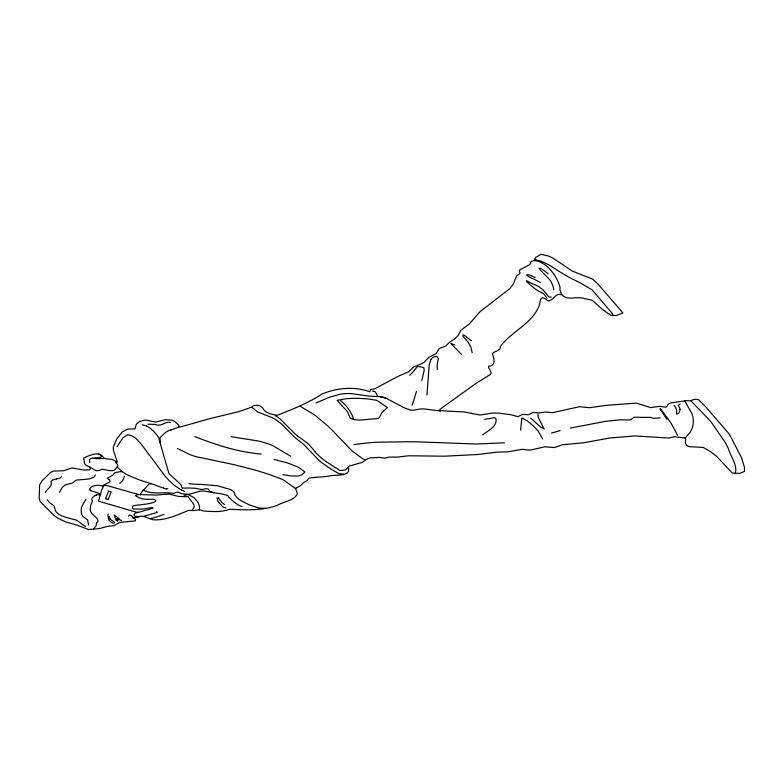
<?xml version="1.0" encoding="UTF-8"?>
<svg xmlns="http://www.w3.org/2000/svg" width="784" height="784" viewBox="0 0 784 784"><rect width="100%" height="100%" fill="white"/><g stroke="black" fill="none" stroke-linecap="round" stroke-linejoin="round"><path stroke-width="1.18" d="M416.451 391.383L412.247 405.259M353.349 419.499L352.839 416.559L350.36 411.776A126.342 78.302 10.4 0 0 349.243 410.012L347.665 407.758A43.179 26.764 10.4 0 0 345.734 405.436L340.56 400.536M426.957 395.028L429.23 364.844L430.975 359.209M88.592 525.006L87.72 520.311A7.664 4.753 10.4 0 0 86.642 519.126L83.114 516.646A6.35 3.93 10.4 0 1 82.33 515.764L81.428 513.324A36.103 22.373 10.4 0 1 81.497 507.807A29.959 18.571 10.4 0 1 81.967 506.141L85.907 499.3M133.995 517.891L136.798 517.097A8.271 5.125 10.4 0 0 138.033 516.97C143.129 514.373 147.206 518.449 151.949 519.302A1.764 1.098 10.4 0 0 153.635 519.831C165.581 520.439 176.371 515.372 187.102 510.982A11.045 6.84 10.4 0 1 189.463 510.306C194.197 511.57 198.832 508.463 203.213 510.972C211.974 511.54 220.99 512.501 229.506 509.247C244.98 509.943 260.935 510.913 276.252 505.719A4.253 2.636 10.4 0 0 277.83 504.965C284.102 501.535 294.274 500.711 297.538 493.606C294.049 485.286 296.362 489.618 301.438 484.777A109.495 67.865 10.4 0 0 303.408 482.777L307.367 480.337L308.769 478.26C315.393 476.868 322.018 477.309 328.947 476.094C334.258 474.467 352.212 477.27 348.135 467.127A3.195 1.98 10.4 0 1 348.919 466.225L362.492 462.256L365.53 459.669L369.832 457.934L379.505 457.376L384.67 458.189L389.217 457.082L397.155 457.101L408.621 455.798L444.851 456.19L478.201 454.475L497.183 452.103L507.709 451.868L521.958 449.32L530.141 450.143L544.802 446.792L554.298 447.566L562.471 444.773L584.119 442.695L609.776 438.001L634.903 435.924L668.879 438.06L673.868 436.727L684.755 437.942L685.569 438.922L685.304 442.891L686.402 445.263L689.224 446.684L703.179 447.429L710.255 451.457L716.478 456.229L732.354 473.105L739.684 473.418L744.408 471.468L744.535 467.636L741.429 457.405L729.277 434.101L705.257 406.337L698.358 399.507L694.702 399.33L689.655 400.918L686.676 400.634L670.594 402.956L668.184 404.093L666.89 406.651L665.185 407.17L660.099 406.337L650.72 407.602L636.304 403.113L612.51 404.877A113.896 70.589 10.4 0 0 602.19 405.926L589.509 407.719L579.552 406.7L552.593 412.658L545.409 412.002L539.627 412.943L533.032 412.453L528.524 414.746L522.526 414.364L517.881 416.657L511.237 414.805L498.487 413.08L491.764 413.148L480.082 415.03L464.197 411.963L439.373 410.659L440.226 409.111L476.603 382.964L490.49 374.399L491.176 372.684L488.471 367.157L488.706 366.197C496.595 365.716 493.842 358.415 492.372 353.623C494.871 350.742 500.398 351.212 500.564 346.293C511.962 330.897 532.836 323.655 539.529 304.672C540.813 297.038 541.45 295.617 548.163 300.88C553.867 300.752 555.376 291.981 561.981 294.882C567.743 301.027 577.318 295.872 584.619 298.596A15.357 9.516 10.4 0 0 587.912 299.302L592.351 300.35L602.857 309.837L610.785 315.276L616.263 315.55L622.908 312.894L598.153 284.259L592.714 279.153L572.33 271.097L553.073 258.171L548.643 256.064L541.087 254.3L535.482 257.544L534.59 259.71A1.186 0.735 10.4 0 1 534.198 260.317L530.778 261.817L530.533 263.551L529.269 264.953L520.008 269.686L519.41 270.882L520.037 273.351L516.587 276.037L513.246 284.269L509.639 288.757L480.024 311.669L469.616 323.674L460.825 330.348L458.326 335.15L454.945 338.629L448.997 342.716L445.645 346.126L439.216 348.517L436.139 353.515L428.73 357.445L424.075 362.384L421.665 363.707A76.028 47.118 10.4 0 1 417.872 365.187L413.638 367.01L408.748 371.743L397.067 376.839L374.566 388.903L370.724 389.423L369.803 391.765C354.701 386.287 336.855 387.698 321.861 394.107C308.053 403.172 292.853 409.101 277.575 415.206C273.322 414.903 266.335 413.315 263.767 409.767C262.385 405.357 256.025 404.064 252.36 406.377A1.646 1.019 10.4 0 0 252.007 407.004L238.855 411.62L210.288 418.519L180.673 426.878L178.84 426.721L178.762 425.212L175.44 421.959A8.624 5.351 10.4 0 0 171.118 420.057L165.238 419.714L155.536 422.096L146.696 420.204L144.207 420.136L139.366 421.625L136.298 424.222L134.956 428.917L127.802 429.064L122.392 431.847L116.571 439.158L113.523 446.537A23.785 14.739 10.4 0 0 114.121 452.456L117.355 462.06L116.493 462.56C113.494 457.023 103.988 460.698 102.998 456.817C98.637 450.859 88.935 455.592 83.653 458.081L84.603 463.687L85.887 465.137L90.101 467.274L90.278 468.91L89.366 469.822L84.319 470.028L71.873 467.999L63.582 470.743L53.341 471.076L50.46 472.576L41.993 480.886L39.592 485.061L39.2 498.163L40.092 501.466L54.076 515.5L57.457 517.999L65.866 521.968L76.832 525.045L88.474 529.533L99.362 528.573L107.996 526.28L113.474 525.711L120.119 522.379L135.358 520.87L135.603 519.655L134.005 517.92L133.309 518.42A5.096 3.156 10.4 0 1 132.829 517.675L132.702 517.46M95.481 475.084L93.874 477.289L89.817 478.779A20.707 12.838 10.4 0 1 88.122 479.083L76.371 480.092L72.667 482.777A4.606 2.862 10.4 0 1 72.118 483.13L66.238 484.649A9.055 5.615 10.4 0 0 64.7 485.276L62.024 487.579L59.496 492.391M124.401 476.182L123.764 478.514A24.735 15.327 10.4 0 1 122.294 480.994L119.805 483.277M105.634 498.712L108.515 491.176M421.792 380.661L424.173 370.352L423.899 367.98A2.068 1.284 10.4 0 0 423.458 367.588L418.235 366.412A2.391 1.48 10.4 0 0 417.509 366.559L415.128 369.342A50.911 31.556 10.4 0 1 413.991 370.891L409.758 375.262M520.566 430.161L521.87 417.97L526.956 420.763A67.199 41.65 10.4 0 1 538.422 431.484L542.655 438.991M537.873 414.079L538.373 417.715L544.165 429.054L540.793 427.113L530.748 418.176M109.319 516.48L109.437 517.558A11.809 7.321 10.4 0 0 110.172 518.949L110.338 519.194M137.778 512.569L98.48 501.182L101.704 489.961L103.772 485.845A4.116 2.548 10.4 0 1 104.38 485.414L106.575 485.541A41.101 25.47 10.4 0 1 107.506 485.747L138.925 494.596L155.84 495.057L169.266 494.067L178.203 496.36A5.606 3.479 10.4 0 0 179.193 496.497L188.052 496.772A3.107 1.921 10.4 0 1 188.248 496.938M45.374 492.489C47.069 488.265 52.979 486.815 50.999 481.562A3.969 2.46 10.4 0 1 51.499 480.847L52.587 480.161M117.404 520.684A1.891 1.176 10.4 0 0 116.963 519.978A36.819 22.814 10.4 0 0 116.522 519.4L116.816 518.694A1.931 1.196 10.4 0 1 117.482 518.41L118.551 518.351M108.261 499.447L108.28 499.418A9.32 5.772 10.4 0 0 108.368 499.212L111.152 491.852A5.233 3.244 10.4 0 0 108.515 491.156M61.397 476.741L60.427 477.858A4.263 2.646 10.4 0 1 59.633 478.25L56.654 478.906M117.002 446.743L122.725 438.089L127.39 434.816A2.783 1.725 10.4 0 1 128.164 434.777L132.104 435.992A17.15 10.623 10.4 0 1 136.102 438.54L141.032 443.891L165.189 476.162A83.222 51.577 10.4 0 0 167.884 479.24A106.781 66.179 10.4 0 0 169.501 480.925L173.793 484.845A44.325 27.469 10.4 0 0 181.457 489.941M117.169 521.174L117.228 521.046A2.95 1.833 10.4 0 0 116.983 519.968A2.234 1.382 10.4 0 1 115.366 519.665M348.067 467.538L345.636 469.704A5.949 3.685 10.4 0 1 344.725 470.028L340.854 470.518A3.695 2.293 10.4 0 1 339.707 470.331L325.752 461.394A67.061 41.562 10.4 0 1 315.325 452.094M115.444 515.98A7.301 4.528 10.4 0 1 117.012 517.097L117.051 517.205A5.194 3.214 10.4 0 0 117.943 517.979L118.845 518.596A2.813 1.744 10.4 0 1 119.413 519.41L118.796 519.821A2.724 1.695 10.4 0 1 117.198 519.988L117.002 519.968M167.786 488.648L166.453 488.883M192.09 510.168L193.962 507.65A8.506 5.272 10.4 0 0 194.148 506.229A13.994 8.673 10.4 0 0 193.932 505.092A11.26 6.978 10.4 0 0 193.403 503.828L189.532 498.712A38.583 23.912 10.4 0 1 188.846 497.752L188.434 497.164M685.079 438.08L689.636 432.993A51.225 31.752 10.4 0 0 693.095 424.262L693.301 420.802A56.713 35.153 10.4 0 0 693.007 417.607L692.811 416.608A46.374 28.743 10.4 0 0 691.978 413.697L684.853 400.977M151.312 483.669L148.98 484.091L145.922 487.511A58.369 36.172 10.4 0 1 143.247 490.235L140.591 493.655A7.507 4.655 10.4 0 0 140.552 494.733M93.551 528.798L96.099 525.907L96.452 522.83A1.578 0.98 10.4 0 1 96.687 522.536L97.618 521.997A1.901 1.176 10.4 0 0 97.882 521.683L97.853 520.145A10.496 6.507 10.4 0 0 96.951 518.391A9.614 5.958 10.4 0 0 96.559 517.891L92.894 514.569A14.073 8.722 10.4 0 1 90.131 509.669L90.474 506.229A46.599 28.881 10.4 0 1 91.689 502.897L92.277 501.397A3.538 2.195 10.4 0 0 92.267 501.015L91.885 499.408A5.704 3.538 10.4 0 1 92.042 498.399L93.061 497.027A14.21 8.81 10.4 0 1 94.795 495.753L96.491 494.998M612.314 315.717L613.01 314.864L612.392 313.757A13.779 8.546 10.4 0 0 612.079 313.277L592.038 289.776L580.121 282.808A123.892 76.783 10.4 0 0 577.112 281.319L572.741 279.192A91.836 56.918 10.4 0 1 568.812 277.124L564.166 274.469A219.912 136.298 10.4 0 1 559.521 271.676L552.299 267.021A76.293 47.285 10.4 0 0 549.447 265.217L541.617 261.346L534.551 259.435M482.67 434.944C487.521 430.808 497.262 426.878 496.017 419.019A3.587 2.225 10.4 0 0 495.733 418.509L495.253 418.058A1.401 0.872 10.4 0 0 494.39 417.745L490.902 418.313A23.775 14.729 10.4 0 1 488.354 418.813L484.659 419.215M144.325 516.078L154.732 513.148A15.308 9.486 10.4 0 0 157.29 512.285L156.741 511.55M372.302 391.02L374.566 391.471A5.753 3.567 10.4 0 1 375.311 392.039L376.496 393.931A71.471 44.296 10.4 0 0 377.241 395.44L377.81 396.508L379.456 396.655A17.895 11.094 10.4 0 1 382.21 397.106L385.346 397.949M316.06 402.917L329.525 397.253L339.835 394.303A34.957 21.668 10.4 0 1 343.274 393.803A35.76 22.158 10.4 0 1 345.43 393.627A33.869 20.992 10.4 0 1 351.467 393.627L369.44 396.165L377.79 396.508M179.115 426.908L172.901 429.377A29.851 18.502 10.4 0 1 171.549 429.799L171.03 429.946M89.846 489.794A3.548 2.195 10.4 0 1 89.739 488.804L91.199 487.08A11.633 7.213 10.4 0 1 101.009 485.57A19.316 11.976 10.4 0 1 102.253 485.855L109.544 482.091A4.204 2.607 10.4 0 0 109.799 481.611L109.858 481.307A3.028 1.882 10.4 0 0 108.849 479.573M680.13 404.044L678.415 405.112L678.944 406.68A11.809 7.321 10.4 0 1 680.012 409.65M164.032 514.412L157.447 516.676A80.762 50.058 10.4 0 1 151.057 518.538M551.309 297.205L548.594 296.822L544.067 290.991A45.345 28.106 10.4 0 0 542.861 289.766L538.696 286.572L530.944 283.044A29.184 18.091 10.4 0 1 529.416 282.269C519.067 276.154 537.589 291.236 539.235 291.472A6.615 4.096 10.4 0 0 540.254 291.864L543.753 293.775L546.928 298.136M551.475 433.042L560.119 430.641M100.489 457.337L94.08 458.189M183.985 496.39L184.22 495.547A0.98 0.608 10.4 0 1 184.681 495.351L193.148 493.224A110.809 68.678 10.4 0 0 195.716 492.479L199.793 491.303A11.358 7.036 10.4 0 1 204.203 491.039L211.729 492.372A40.582 25.157 10.4 0 0 214.836 492.901L220.167 493.665A66.042 40.935 10.4 0 1 221.686 493.891L227.35 495.41A3.136 1.95 10.4 0 1 228.154 496.076L228.526 496.644M570.487 428.035L604.582 421.498L619.83 419.842A60.75 37.652 10.4 0 1 624.319 419.91L629.63 419.969A4.616 2.862 10.4 0 0 631.12 419.489L634.187 417.196L638.49 417.284A19.208 11.907 10.4 0 0 639.744 417.333L650.847 417.372A3.038 1.882 10.4 0 1 651.357 417.529L652.7 418.088A3.038 1.882 10.4 0 0 653.631 418.313L660.167 417.872M142.394 424.732L146.196 425.849M354.025 444.577L368.196 442.813A138.944 86.113 10.4 0 1 377.565 442.205L407.66 441.764A259.71 160.965 10.4 0 1 419.43 441.911L476.055 444.018L504.386 442.793M265.913 508.385L259.455 508.052A37.593 23.295 10.4 0 1 258.014 507.777L249.263 504.847L240.992 500.682A24.167 14.974 10.4 0 1 236.709 497.213L235.161 495.292A8.84 5.478 10.4 0 1 234.632 494.067L234.396 492.862M103.419 458.493L96.785 458.699A8.732 5.41 10.4 0 1 95.609 458.513L93.296 458.091A3.45 2.136 10.4 0 0 92.267 458.14L89.974 459.032A3.851 2.391 10.4 0 0 89.484 459.6L89.729 462.452M139.14 516.744C130.497 517.058 134.005 512.011 140.209 511.923A37.25 23.089 10.4 0 0 142.051 511.364L145.089 510.335A11.858 7.35 10.4 0 1 146.069 510.08L147.451 509.806A22.687 14.063 10.4 0 0 148.382 509.6L153.066 507.846L150.459 507.777A23.941 14.837 10.4 0 1 149.332 507.983L142.09 509.139L133.77 508.992A1.882 1.166 10.4 0 1 133.182 508.747L132.927 508.581A4.028 2.499 10.4 0 1 132.555 508.277L132.418 506.689A5.792 3.587 10.4 0 1 133.976 505.67A4.606 2.852 10.4 0 1 134.436 505.543L144.187 504.269A8.604 5.331 10.4 0 0 145.197 504.22L148.352 503.72A80.762 50.058 10.4 0 0 150.508 503.279L152.468 502.799A15.425 9.565 10.4 0 0 153.713 502.377L155.546 501.319A2.45 1.519 10.4 0 0 155.771 500.858A2.881 1.784 10.4 0 0 155.751 500.388L154.683 499.624A23.265 14.416 10.4 0 0 153.978 499.516A15.229 9.437 10.4 0 0 153.056 499.408L152.704 499.369A10.251 6.35 10.4 0 0 151.596 499.32L146.892 499.3A49.392 30.615 10.4 0 1 144.344 499.143L142.727 498.967A4.822 2.989 10.4 0 1 141.982 498.8L139.405 497.84A45.051 27.92 10.4 0 1 138.131 497.262L135.887 496.027A1.274 0.784 10.4 0 1 135.691 495.635L136.543 494.802L138.886 494.596M377.986 418.48L379.152 417.999L381.935 412.511L387.472 407.523L376.761 400.34L368.999 399.036A95.04 58.898 10.4 0 0 364.452 398.654L359.484 398.399A85.652 53.087 10.4 0 0 352.898 398.37L349.831 398.478A67.199 41.65 10.4 0 0 345.715 398.762L337.12 400.34L347.224 411.414A18.708 11.593 10.4 0 1 348.008 412.805L350.37 418.342L354.495 419.665A31.478 19.502 10.4 0 0 362.139 419.969L373.87 418.823A52.695 32.663 10.4 0 1 376.947 418.548L377.339 418.519M735.01 473.585C738.469 466.96 730.218 455.484 728.228 448.291A133.339 82.643 10.4 0 0 724.69 441.657L711.725 422.85A158.946 98.51 10.4 0 0 709.03 419.607L690.635 400.575M163.454 488.06L150.793 483.503A74.215 46.001 10.4 0 0 148.646 482.836L145.158 481.807A61.24 37.955 10.4 0 1 140.61 480.318L139.944 480.073A102.283 63.396 10.4 0 1 129.497 475.81L126.665 474.447A25.029 15.513 10.4 0 1 124.548 473.222L122.314 471.684L118.874 471.88L114.954 472.742L113.17 474.653A9.173 5.684 10.4 0 1 111.936 475.702L107.398 478.122L108.829 479.583M147.843 424.173L155.154 424.438A4.694 2.911 10.4 0 1 156.134 424.752L156.829 425.036A2.146 1.323 10.4 0 0 157.476 425.232L160.612 424.928A21.972 13.622 10.4 0 0 163.023 424.036L165.042 423.154A20.237 12.544 10.4 0 1 166.767 422.478L168.041 422.213A3.067 1.901 10.4 0 1 169.334 422.262L170.373 422.547M343.48 474.193L338.737 473.556L331.906 469.636A216.629 134.26 10.4 0 1 328.153 467.195L321.469 462.482A43.149 26.744 10.4 0 1 318.892 460.277L303.741 444.459A39.435 24.441 10.4 0 0 301.958 442.999L299.821 441.421A68.051 42.179 10.4 0 1 298.116 440.128A93.453 57.918 10.4 0 1 293.637 436.384L283.347 425.722A57.212 35.456 10.4 0 0 280.251 422.968L275.419 419.46A26.823 16.621 10.4 0 0 271.636 417.392L257.583 411.972L251.87 407.229M440.236 410.983L424.908 409.023A18.718 11.603 10.4 0 0 417.176 409.542L412.58 410.306A6.821 4.224 10.4 0 1 410.542 410.15L404.201 407.798L386.434 398.37A18.777 11.633 10.4 0 0 384.013 397.547L380.083 396.645M187.837 494.292L181.653 493.724A4.087 2.528 10.4 0 1 180.908 493.459L178.242 492.117L176.351 492.293A8.203 5.086 10.4 0 0 175.391 492.744L174.371 493.244A2.195 1.362 10.4 0 1 173.793 493.352L170.108 492.979A18.943 11.74 10.4 0 0 168.129 492.822L165.865 492.783A61.044 37.838 10.4 0 0 164.464 492.793L159.132 492.92A52.038 32.252 10.4 0 1 157.28 492.911L152.272 492.675A18.052 11.192 10.4 0 1 148.676 492.078L143.178 490.294M533.728 260.523L537.716 261.121A9.702 6.007 10.4 0 1 539.706 261.797L541.724 262.807M188.924 483.748L196.735 484.277A84.848 52.587 10.4 0 0 200.871 484.404L217.58 485.786L229.604 489.285A23.001 14.259 10.4 0 1 231.78 490.314L232.201 490.568M261.15 453.995C238.179 452.201 216.041 444.842 194.677 436.57M231.074 436.717L258.436 441.02A75.764 46.952 10.4 0 1 264.6 442.686L268.755 444.038A39.886 24.716 10.4 0 1 272.852 445.675L290.639 456.268M225.978 507.914L223.881 507.473A2.96 1.833 10.4 0 1 223.087 507.072L221.901 505.866A20.717 12.838 10.4 0 0 221.441 505.308L221.274 505.121A38.24 23.696 10.4 0 0 220.588 504.377L219.402 503.142M282.789 474.653L291.256 475.966L297.567 476.035A10.104 6.262 10.4 0 0 299.645 475.594L301.056 475.055A40.405 25.049 10.4 0 0 302.134 474.565L304.927 472.095L299.968 468.264A32.997 20.453 10.4 0 0 297.058 466.686L287.444 462.923L274.106 459.424M213.846 492.754L210.014 491.392A3.557 2.205 10.4 0 1 209.406 490.853L208.417 489.285A1.019 0.637 10.4 0 0 208.083 489.03A2.47 1.529 10.4 0 0 206.094 488.804L205.418 488.844A20.551 12.74 10.4 0 0 204.879 488.942L203.869 489.138A28.547 17.699 10.4 0 1 203.183 489.255L201.596 489.412A4.694 2.911 10.4 0 1 200.292 489.304L195.873 488.305L187.621 487.971A25.872 16.033 10.4 0 0 185.259 488.138L182.172 488.06L181.055 485.139A5.762 3.567 10.4 0 0 180.506 484.296L175.224 479.338A28.489 17.66 10.4 0 0 174.146 478.348L169.687 474.34A12.711 7.879 10.4 0 1 168.825 473.164L159.936 442.294A51.244 31.762 10.4 0 1 159.534 440.706L159.005 438.442A12.779 7.918 10.4 0 0 158.672 437.639L156.82 434.885A53.606 33.222 10.4 0 0 153.223 430.916L151.008 428.936A21.011 13.024 10.4 0 0 146.216 425.839M102.41 485.884L103.498 486.139M188.101 494.537L193.785 497.438L197.411 501.515A42.463 26.313 10.4 0 1 197.999 502.495L199.401 505.886A18.865 11.691 10.4 0 1 199.342 509.571M241.913 506.513L241.658 506.435A11.525 7.144 10.4 0 1 238.297 504.974L236.503 503.798A53.4 33.095 10.4 0 1 232.515 500.643L229.536 497.879A10.457 6.478 10.4 0 1 228.497 496.644M660.363 408.925L659.834 408.983L661.706 411.502A35.976 22.295 10.4 0 1 662.725 412.815L666.812 419.303M454.691 344.882L450.79 343.461L461.747 354.691M113.964 515L114.043 515.029A1.029 0.637 10.4 0 1 114.444 515.323L114.719 515.97A17.816 11.045 10.4 0 1 114.778 516.274L115.111 517.587A4.792 2.969 10.4 0 0 115.385 518.048L116.375 519.243M184.328 491.411L181.457 489.941M300.174 406.19L315.109 415.295L327.928 426.075A230.623 142.943 10.4 0 1 336.561 434.748L352.026 450.918L362.531 458.709A21.619 13.397 10.4 0 0 365.256 459.914M100.303 494.057L99.196 493.489A12.191 7.556 10.4 0 0 97.118 492.666L90.542 490.598A2.911 1.803 10.4 0 1 89.856 489.794M540.49 282.554L534.129 279.251A45.501 28.204 10.4 0 0 532.424 278.467L531.483 278.055A17.64 10.937 10.4 0 1 527.583 275.929L526.877 275.262A1.107 0.686 10.4 0 1 526.789 274.763L528.818 274.802A12.132 7.517 10.4 0 1 530.895 275.596L532.248 276.213A31.017 19.218 10.4 0 0 535.188 277.448M177.449 448.487L190.6 454.867A45.835 28.41 10.4 0 0 196.294 456.749L233.769 464.608L254.339 469.871A257.642 159.681 10.4 0 1 269.706 474.643L283.122 479.71L295.695 488.628M224.538 504.494L223.166 503.602A9.163 5.684 10.4 0 1 221.784 502.348L221.519 502.034A29.694 18.404 10.4 0 1 220.892 501.201L219.628 499.428A9.192 5.694 10.4 0 0 218.373 498.036M85.691 526.642L81.507 523.8A35.006 21.697 10.4 0 1 79.997 522.575L76.881 520.243L71.109 518.704A42.659 26.44 10.4 0 1 65.356 517.175L61.524 515.715A15.504 9.614 10.4 0 1 58.457 514L56.164 511.923A8.742 5.419 10.4 0 1 55.654 511.158L54.145 506.307A6.115 3.783 10.4 0 0 52.94 505.014L50.519 503.406A11.623 7.203 10.4 0 1 49.088 502.191L47.383 499.908M98.911 453.956L101.156 455.827A1.989 1.235 10.4 0 1 100.528 457.386M471.449 340.775L467.862 338.071A45.678 28.312 10.4 0 1 466.039 336.532L463.599 334.797L462.854 335.434A6.644 4.116 10.4 0 0 462.903 335.768A5.664 3.508 10.4 0 0 463.079 336.326L466.99 340.805A23.961 14.847 10.4 0 1 468.46 342.598L470.812 347.116L472.164 352.565M218.344 498.056L217.011 498.036A4.724 2.92 10.4 0 0 217.109 498.232L217.168 498.35A5.802 3.597 10.4 0 1 217.472 499.124A13.7 8.487 10.4 0 1 217.511 499.526L217.648 500.525M298.283 436.531L306.613 442.499A30.37 18.826 10.4 0 1 309.347 444.959L315.403 452.074M122.314 471.684L117.1 467.048M90.042 467.156L95.472 470.508A3.508 2.176 10.4 0 0 96.354 470.694L98.5 470.616A7.37 4.567 10.4 0 0 100.528 469.939L101.773 469.312A1.676 1.039 10.4 0 1 102.194 469.244C106.663 469.606 113.611 473.105 116.493 467.901A18.64 11.554 10.4 0 1 116.689 467.578L116.757 467.47A6.782 4.204 10.4 0 1 117.237 466.911L117.443 466.725A9.3 5.762 10.4 0 0 117.62 466.558L117.727 466.441A2.234 1.382 10.4 0 0 117.933 465.755L117.698 465.03A14.72 9.124 10.4 0 0 115.238 462.031M128.596 516.176C128.674 514 132.545 515.402 132.761 517.567M553.72 273.851L555.386 276.527A108.682 67.365 10.4 0 1 557.395 280.339L558.1 281.828A87.23 54.057 10.4 0 1 559.012 283.975L559.972 287.218A11.731 7.272 10.4 0 1 559.992 288.12L559.903 289.149A9.183 5.694 10.4 0 0 559.962 289.992L561.736 294.617M677.572 435.296L672.025 424.859A129.556 80.291 10.4 0 0 670.32 422.106L660.883 409.16A1.588 0.98 10.4 0 0 660.608 409.023M160.122 442.901L160.024 437.874A7.468 4.626 10.4 0 1 160.573 437.07L161.455 436.257A51.362 31.84 10.4 0 0 162.112 435.669L164.503 433.415A20.845 12.916 10.4 0 1 170.951 429.857M553.749 289.874L553.288 287.199A37.759 23.402 10.4 0 0 551.319 282.426C552.24 280.505 531.875 263.649 541.911 269.128A40.102 24.853 10.4 0 1 542.959 269.833L545.184 271.46A61.622 38.191 10.4 0 1 548.192 273.9M437.325 369.509L437.198 367.412A72.99 45.237 10.4 0 1 437.178 365.109L437.296 363.727A36.485 22.609 10.4 0 1 437.57 362.208L438.236 359.346A7.997 4.959 10.4 0 0 438.119 358.102L436.943 356.583A1.176 0.725 10.4 0 0 436.463 356.416L433.973 356.877A11.564 7.164 10.4 0 0 431.014 359.229M107.927 499.496A5.704 3.538 10.4 0 1 107.428 499.349L106.016 498.908A1.372 0.853 10.4 0 1 105.683 498.781M52.548 480.122A18.855 11.682 10.4 0 1 56.664 478.926M108.192 514A33.967 21.05 10.4 0 0 107.888 516.048L108.711 519.684A7.664 4.753 10.4 0 0 109.711 520.85C112.955 524.79 117.355 522.703 112.063 520.586A7.027 4.361 10.4 0 1 110.24 519.224M121.481 520.458A3.293 2.048 10.4 0 1 119.384 519.42M219.471 503.122A11.927 7.389 10.4 0 1 217.472 500.545M96.452 494.949A7.33 4.547 10.4 0 1 100.078 494.704M232.162 490.598A5.547 3.44 10.4 0 1 234.504 492.852M679.914 409.64A15.435 9.565 10.4 0 1 679.356 412.08L679.169 412.443A6.419 3.979 10.4 0 1 677.396 414.05L676.455 413.981L676.612 412.1A18.346 11.368 10.4 0 0 676.641 410.64A13.612 8.438 10.4 0 0 676.494 409.807L676.102 408.64A22.687 14.063 10.4 0 0 674.103 405.357M275.292 415.598A48.451 30.027 10.4 0 1 280.143 418.979L294.098 433.013A49.392 30.605 10.4 0 0 298.273 436.531M166.433 488.961A8.585 5.321 10.4 0 1 163.484 488.04M541.793 262.758A39.612 24.549 10.4 0 1 553.494 273.881"/></g></svg>
